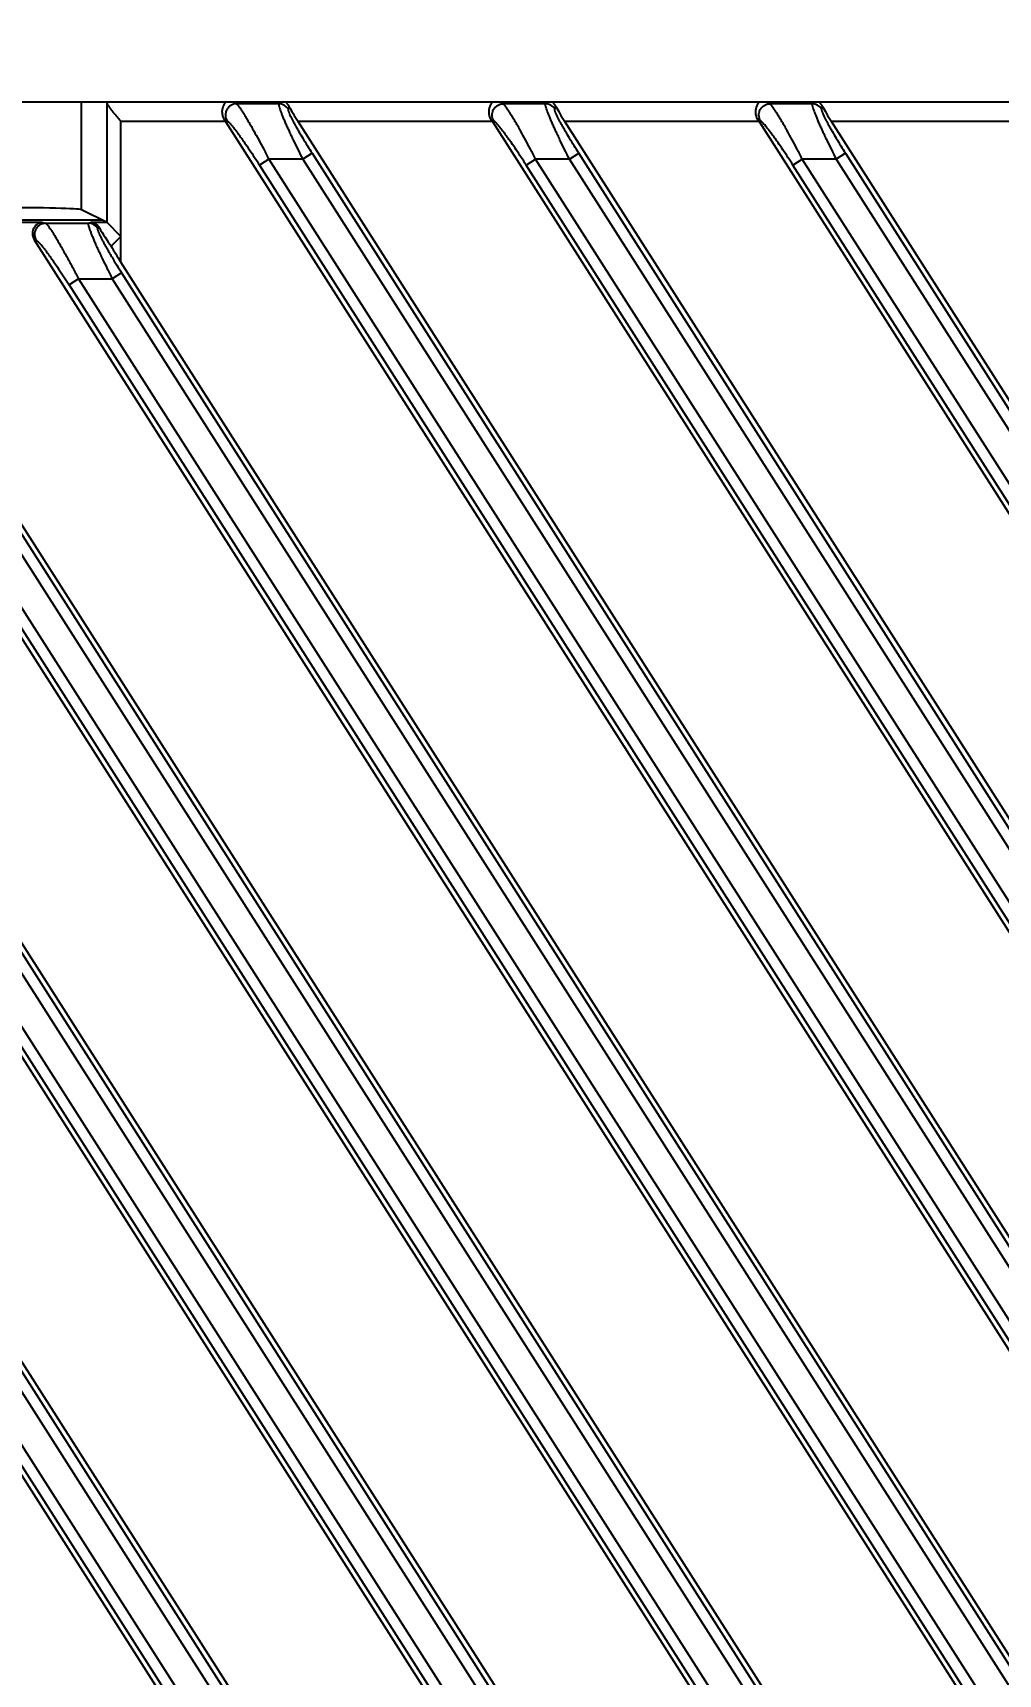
# Model space of a CAD drawing. Header units: millimetres. Extents: x 562 to 17351, y 2396 to 6995.
# Drawn here: x 2984.8 to 3019.6, y 3788.8 to 3848 of the extents above; entities that cross this region are included whole.
import ezdxf

# ---------------------------------------------------------------- set-up
doc = ezdxf.new("R2010")
doc.units = ezdxf.units.MM
doc.styles.get("Standard").update_dxf_attribs({"font": 'arial.ttf'})
doc.dimstyles.new('缩小5倍', dxfattribs={"dimtxt": 40, "dimasz": 20, "dimexe": 1, "dimexo": 0.2, "dimgap": 0, "dimtad": 1, "dimtoh": 1, "dimdec": 1, "dimzin": 9, "dimdsep": 46, "dimtxsty": 'Standard', "dimblk": '_FILLED', "dimcen": 0.2, "dimclrd": 256, "dimclre": 256, "dimclrt": 256, "dimadec": 1, "dimazin": 2, "dimtfac": 1, "dimtdec": 1, "dimtofl": 0, "dimtmove": 0, "dimatfit": 3, "dimldrblk": '_FILLED', "dimfxl": 1, "dimtolj": 1, "dimtzin": 0, "dimarcsym": 0})

# ---------------------------------------------------------------- blocks, each defined once
blk = doc.blocks.new('_FILLED')
at = {"color": 0, "linetype": 'ByBlock'}
blk.add_solid([(0, 0), (-1, 0.15), (-1, -0.15)], dxfattribs=at)
blk = doc.blocks.new('*D18')
at = {"lineweight": -2, "transparency": 16777216}
for p, q in [((2483.02, 3818.154), (2483.02, 4021.466)), ((3050.02, 3818.154), (3050.02, 4021.466)), ((2503.02, 4020.466), (3030.02, 4020.466))]:
    blk.add_line(p, q, dxfattribs=at)
at = {"layer": 'Defpoints', "color": 0, "transparency": 16777216}
for p in [(3050.02, 4020.466), (2483.02, 3817.954), (3050.02, 3817.954)]:
    blk.add_point(p, dxfattribs=at)
at = {"lineweight": -2, "transparency": 16777216, "xscale": 20, "yscale": 20, "zscale": 20, "rotation": 180}
blk.add_blockref('_FILLED', (2483.02, 4020.466), dxfattribs=at)
at = {"lineweight": -2, "transparency": 16777216, "xscale": 20, "yscale": 20, "zscale": 20}
blk.add_blockref('_FILLED', (3050.02, 4020.466), dxfattribs=at)
at = {"lineweight": 5, "transparency": 16777216, "insert": (2766.52, 4046.36), "char_height": 40, "attachment_point": 5}
blk.add_mtext('\\A1;567mm [1\'-10 3/8"]', dxfattribs=at)
blk = doc.blocks.new('*D20')
at = {"lineweight": -2, "transparency": 16777216}
for p, q in [((2501.52, 3820.654), (2501.52, 3936.251)), ((3031.52, 3820.654), (3031.52, 3936.251)), ((2521.52, 3935.251), (3011.52, 3935.251))]:
    blk.add_line(p, q, dxfattribs=at)
at = {"layer": 'Defpoints', "color": 0, "transparency": 16777216}
for p in [(3031.52, 3935.251), (2501.52, 3820.454), (3031.52, 3820.454)]:
    blk.add_point(p, dxfattribs=at)
at = {"lineweight": -2, "transparency": 16777216, "xscale": 20, "yscale": 20, "zscale": 20, "rotation": 180}
blk.add_blockref('_FILLED', (2501.52, 3935.251), dxfattribs=at)
at = {"lineweight": -2, "transparency": 16777216, "xscale": 20, "yscale": 20, "zscale": 20}
blk.add_blockref('_FILLED', (3031.52, 3935.251), dxfattribs=at)
at = {"lineweight": 5, "transparency": 16777216, "insert": (2766.52, 3961.144), "char_height": 40, "attachment_point": 5}
blk.add_mtext('\\A1;530mm [1\'-8 7/8"]', dxfattribs=at)

msp = doc.modelspace()

# ---------------------------------------------------------------- linework, layer by layer
at = {"color": 7, "linetype": 'Continuous'}
for p, q in [((3066.52, 3845.454), (2466.52, 3845.454)), ((2986.568, 3841.582), (2986.568, 3845.454)), ((2987.495, 3841.119), (2987.495, 3845.416)), ((2992.043, 3845.454), (2992.151, 3845.395)), ((2993.675, 3845.395), (2992.151, 3845.395)), ((2993.707, 3845.454), (2993.675, 3845.395)), ((2994.055, 3845.292), (2994.011, 3845.211)), ((3001.755, 3845.395), (3001.647, 3845.454)), ((3003.279, 3845.395), (3001.755, 3845.395)), ((3003.279, 3845.395), (3003.311, 3845.454)), ((3003.659, 3845.292), (3003.615, 3845.211)), ((3011.359, 3845.395), (3011.252, 3845.454)), ((3012.883, 3845.395), (3011.359, 3845.395)), ((3012.915, 3845.454), (3012.883, 3845.395)), ((3013.263, 3845.292), (3013.219, 3845.211)), ((2991.763, 3844.754), (2987.994, 3844.754)), ((2987.994, 3839.689), (2987.994, 3844.754)), ((2991.706, 3844.842), (2991.815, 3844.782)), ((2991.763, 3844.754), (3061.437, 3735.387)), ((3001.367, 3844.754), (2994.372, 3844.754)), ((3062.109, 3738.427), (2994.372, 3844.754)), ((3001.419, 3844.782), (3001.311, 3844.842)), ((3001.367, 3844.754), (3065.785, 3743.638)), ((3010.971, 3844.754), (3003.976, 3844.754)), ((3065.82, 3747.678), (3003.976, 3844.754)), ((3011.023, 3844.782), (3010.915, 3844.842)), ((3010.971, 3844.754), (3025.048, 3822.658)), ((3020.575, 3844.754), (3013.58, 3844.754)), ((3025.782, 3825.599), (3013.58, 3844.754)), ((2993.318, 3843.402), (2992.982, 3843.188)), ((2994.539, 3843.402), (2993.318, 3843.402)), ((2993.318, 3843.402), (3060.159, 3738.484)), ((2994.875, 3843.617), (2994.539, 3843.402)), ((2994.539, 3843.402), (3060.159, 3740.4)), ((2994.875, 3843.617), (3060.495, 3740.614)), ((3002.586, 3843.188), (3002.922, 3843.402)), ((3004.143, 3843.402), (3002.922, 3843.402)), ((3064.468, 3746.794), (3002.922, 3843.402)), ((3004.143, 3843.402), (3004.479, 3843.617)), ((3064.468, 3748.71), (3004.143, 3843.402)), ((3064.804, 3748.924), (3004.479, 3843.617)), ((3012.19, 3843.188), (3012.526, 3843.402)), ((3013.747, 3843.402), (3012.526, 3843.402)), ((3025.727, 3822.681), (3012.526, 3843.402)), ((3014.083, 3843.617), (3013.747, 3843.402)), ((3013.747, 3843.402), (3025.51, 3824.938)), ((3014.083, 3843.617), (3025.846, 3825.152)), ((2992.982, 3843.188), (3059.823, 3738.269)), ((3064.132, 3746.58), (3002.586, 3843.188)), ((3025.391, 3822.467), (3012.19, 3843.188)), ((2987.494, 3841.119), (2986.568, 3841.582)), ((2987.32, 3841.206), (2929.719, 3841.206)), ((2985.154, 3841.119), (2977.309, 3841.119)), ((2985.154, 3841.119), (2985.279, 3841.092)), ((2985.279, 3841.092), (2986.823, 3841.092)), ((2986.823, 3841.092), (2986.913, 3841.119)), ((2987.494, 3841.119), (2986.913, 3841.119)), ((2987.218, 3840.924), (2987.159, 3840.907)), ((2987.994, 3840.62), (2987.495, 3841.119)), ((2956.061, 3840.493), (3065.785, 3668.261)), ((3065.82, 3672.301), (2958.589, 3840.62)), ((2965.665, 3840.493), (3065.785, 3683.336)), ((3065.82, 3687.377), (2968.193, 3840.62)), ((2975.269, 3840.493), (3061.437, 3705.237)), ((3061.685, 3708.942), (2977.797, 3840.62)), ((2984.873, 3840.493), (2984.943, 3840.478)), ((2984.873, 3840.493), (3061.437, 3720.312)), ((2987.641, 3840.267), (2987.994, 3840.62)), ((3064.804, 3673.548), (2959.204, 3839.307)), ((3064.804, 3688.623), (2968.808, 3839.307)), ((2978.412, 3839.307), (3060.495, 3710.463)), ((2988.016, 3839.307), (2987.68, 3839.093)), ((3062.109, 3723.352), (2987.994, 3839.689)), ((2988.016, 3839.307), (3060.495, 3725.538)), ((3064.132, 3671.203), (2957.311, 3838.879)), ((3064.468, 3671.417), (2957.647, 3839.093)), ((3064.468, 3673.333), (2958.868, 3839.093)), ((3064.132, 3686.279), (2966.915, 3838.879)), ((3064.468, 3686.493), (2967.251, 3839.093)), ((3064.468, 3688.409), (2968.472, 3839.093)), ((2976.519, 3838.879), (3059.823, 3708.119)), ((2976.855, 3839.093), (3060.159, 3708.333)), ((2978.076, 3839.093), (3060.159, 3710.249)), ((2986.459, 3839.093), (2986.123, 3838.879)), ((2986.123, 3838.879), (3059.823, 3723.194)), ((2986.459, 3839.093), (2987.68, 3839.093)), ((2986.459, 3839.093), (3060.159, 3723.408)), ((2987.68, 3839.093), (3060.159, 3725.324))]:
    msp.add_line(p, q, dxfattribs=at)
for centre, radius, start, end in [((2993.673, 3844.993), 0.402, 32.75676, 89.74324), ((3003.277, 3844.993), 0.402, 32.75676, 89.74324), ((3012.881, 3844.993), 0.402, 32.75676, 89.74324), ((2986.821, 3840.693), 0.399, 32.32072, 89.80891)]:
    msp.add_arc(centre, radius, start, end, dxfattribs=at)
for centre, major_axis, ratio, start_param, end_param in [((2987.483, 3844.754), (0, 0.7), 0.052408, -0.329, 0), ((2994.444, 3844.754), (-0.449, 0.699), 0.073624, 0.647746, 1.523567), ((3004.048, 3844.754), (-0.449, 0.699), 0.073624, 0.647746, 1.523567), ((3013.652, 3844.754), (-0.449, 0.699), 0.073624, 0.647746, 1.523567), ((2991.69, 3844.754), (-0.449, 0.699), 0.073624, -1.618026, -1.492115), ((3001.294, 3844.754), (-0.449, 0.699), 0.073624, -1.618026, -1.492115), ((3010.899, 3844.754), (-0.449, 0.699), 0.073624, -1.618026, -1.492115), ((2983.572, 3841.578), (3, 0), 0.026186, 0.05236, 1.570796), ((2987.453, 3840.62), (-0.321, 0.499), 0.073624, 0.868345, 2.307035), ((2987.493, 3840.62), (0, 0.5), 0.052408, -0.05236, -0.02618), ((2985.213, 3840.707), (0.394, -0.086), 0.992492, -2.706869, -2.364001), ((2987.994, 3839.771), (-0.499, 0.789), 0.046753, 0.861144, 1.644612)]:
    msp.add_ellipse(centre, major_axis=major_axis, ratio=ratio, start_param=start_param, end_param=end_param, dxfattribs=at)
for points, knots in [([(2987.495, 3845.416), (2987.495, 3845.413), (2987.497, 3845.405), (2987.501, 3845.393), (2987.507, 3845.379), (2987.517, 3845.359), (2987.533, 3845.332), (2987.556, 3845.296), (2987.583, 3845.259), (2987.624, 3845.203), (2987.681, 3845.131), (2987.754, 3845.04), (2987.832, 3844.946), (2987.912, 3844.851), (2987.967, 3844.786), (2987.994, 3844.754)], [0, 0, 0, 0, 0.013463, 0.028958, 0.046471, 0.065932, 0.110248, 0.160922, 0.216933, 0.277361, 0.408429, 0.549248, 0.696374, 0.84732, 1, 1, 1, 1]), ([(2991.718, 3845.454), (2991.72, 3845.454), (2991.724, 3845.454), (2991.729, 3845.452), (2991.732, 3845.451), (2991.734, 3845.45), (2991.736, 3845.447), (2991.737, 3845.443), (2991.737, 3845.439), (2991.736, 3845.434), (2991.733, 3845.427), (2991.728, 3845.418), (2991.722, 3845.407), (2991.716, 3845.395), (2991.708, 3845.382), (2991.7, 3845.367), (2991.689, 3845.346), (2991.674, 3845.316), (2991.659, 3845.276), (2991.646, 3845.232), (2991.636, 3845.183), (2991.63, 3845.13), (2991.631, 3845.074), (2991.637, 3845.016), (2991.652, 3844.956), (2991.674, 3844.897), (2991.695, 3844.86), (2991.706, 3844.842)], [0, 0, 0, 0, 0.012577, 0.017811, 0.022415, 0.026524, 0.030371, 0.038422, 0.043171, 0.048577, 0.06156, 0.077442, 0.095999, 0.116978, 0.140127, 0.165209, 0.192065, 0.250601, 0.315018, 0.384942, 0.460136, 0.540384, 0.625394, 0.714676, 0.807485, 0.902935, 1, 1, 1, 1]), ([(2992.151, 3845.395), (2992.116, 3845.394), (2992.046, 3845.384), (2991.948, 3845.341), (2991.865, 3845.274), (2991.802, 3845.188), (2991.763, 3845.088), (2991.751, 3844.982), (2991.768, 3844.877), (2991.796, 3844.812), (2991.815, 3844.782)], [0, 0, 0, 0, 0.124309, 0.249137, 0.374435, 0.5, 0.625565, 0.750863, 0.875691, 1, 1, 1, 1]), ([(2992.151, 3845.395), (2992.156, 3845.392), (2992.166, 3845.383), (2992.182, 3845.367), (2992.201, 3845.346), (2992.221, 3845.321), (2992.244, 3845.291), (2992.279, 3845.244), (2992.327, 3845.174), (2992.389, 3845.079), (2992.457, 3844.97), (2992.53, 3844.848), (2992.608, 3844.715), (2992.69, 3844.573), (2992.806, 3844.367), (2992.956, 3844.095), (2993.137, 3843.754), (2993.257, 3843.521), (2993.318, 3843.402)], [0, 0, 0, 0, 0.007664, 0.017477, 0.029447, 0.043543, 0.059716, 0.077906, 0.120046, 0.169342, 0.22513, 0.286734, 0.353486, 0.424739, 0.49987, 0.659399, 0.827544, 1, 1, 1, 1]), ([(2993.675, 3845.395), (2993.674, 3845.393), (2993.673, 3845.39), (2993.672, 3845.381), (2993.672, 3845.367), (2993.674, 3845.346), (2993.679, 3845.321), (2993.687, 3845.292), (2993.701, 3845.244), (2993.724, 3845.174), (2993.76, 3845.078), (2993.803, 3844.968), (2993.854, 3844.845), (2993.912, 3844.71), (2993.976, 3844.566), (2994.046, 3844.414), (2994.12, 3844.254), (2994.226, 3844.032), (2994.365, 3843.747), (2994.48, 3843.518), (2994.539, 3843.402)], [0, 0, 0, 0, 0.002337, 0.005141, 0.012309, 0.021692, 0.033343, 0.047262, 0.063422, 0.102249, 0.149298, 0.203902, 0.265312, 0.332745, 0.405412, 0.48254, 0.563386, 0.647245, 0.821366, 1, 1, 1, 1]), ([(2994.055, 3845.292), (2994.049, 3845.304), (2994.036, 3845.327), (2994.014, 3845.359), (2993.997, 3845.382), (2993.983, 3845.399), (2993.973, 3845.41), (2993.965, 3845.42), (2993.958, 3845.428), (2993.952, 3845.436), (2993.948, 3845.441), (2993.946, 3845.445), (2993.945, 3845.448), (2993.945, 3845.451), (2993.947, 3845.452), (2993.948, 3845.453), (2993.95, 3845.454), (2993.952, 3845.454), (2993.953, 3845.454)], [0, 0, 0, 0, 0.204317, 0.392896, 0.563403, 0.640806, 0.712092, 0.776327, 0.832529, 0.879525, 0.916233, 0.930591, 0.942394, 0.959733, 0.967501, 0.976309, 0.987004, 1, 1, 1, 1]), ([(2994.011, 3845.211), (2994.009, 3845.208), (2994.008, 3845.203), (2994.008, 3845.195), (2994.008, 3845.185), (2994.011, 3845.17), (2994.016, 3845.149), (2994.024, 3845.125), (2994.034, 3845.097), (2994.047, 3845.065), (2994.068, 3845.016), (2994.1, 3844.947), (2994.145, 3844.857), (2994.198, 3844.756), (2994.257, 3844.647), (2994.321, 3844.532), (2994.416, 3844.366), (2994.543, 3844.15), (2994.705, 3843.885), (2994.817, 3843.707), (2994.875, 3843.617)], [0, 0, 0, 0, 0.005131, 0.008428, 0.012271, 0.021684, 0.033464, 0.047622, 0.064124, 0.082905, 0.10389, 0.152077, 0.207846, 0.270293, 0.338506, 0.411613, 0.488798, 0.652475, 0.824325, 1, 1, 1, 1]), ([(3001.322, 3845.454), (3001.324, 3845.454), (3001.328, 3845.454), (3001.333, 3845.452), (3001.336, 3845.451), (3001.338, 3845.45), (3001.341, 3845.447), (3001.341, 3845.443), (3001.341, 3845.439), (3001.34, 3845.434), (3001.337, 3845.427), (3001.332, 3845.418), (3001.327, 3845.407), (3001.32, 3845.395), (3001.312, 3845.382), (3001.304, 3845.367), (3001.293, 3845.346), (3001.278, 3845.316), (3001.263, 3845.276), (3001.25, 3845.232), (3001.24, 3845.183), (3001.235, 3845.13), (3001.235, 3845.074), (3001.241, 3845.016), (3001.256, 3844.956), (3001.278, 3844.897), (3001.299, 3844.86), (3001.311, 3844.842)], [0, 0, 0, 0, 0.012577, 0.017811, 0.022415, 0.026524, 0.030371, 0.038422, 0.043171, 0.048577, 0.06156, 0.077442, 0.095999, 0.116978, 0.140127, 0.165209, 0.192065, 0.250601, 0.315018, 0.384942, 0.460136, 0.540384, 0.625394, 0.714676, 0.807485, 0.902935, 1, 1, 1, 1]), ([(3001.419, 3844.782), (3001.401, 3844.812), (3001.372, 3844.877), (3001.355, 3844.982), (3001.367, 3845.088), (3001.406, 3845.188), (3001.469, 3845.274), (3001.552, 3845.341), (3001.65, 3845.384), (3001.72, 3845.394), (3001.755, 3845.395)], [0, 0, 0, 0, 0.124309, 0.249137, 0.374435, 0.5, 0.625565, 0.750863, 0.875691, 1, 1, 1, 1]), ([(3002.922, 3843.402), (3002.862, 3843.521), (3002.741, 3843.754), (3002.56, 3844.095), (3002.41, 3844.367), (3002.294, 3844.573), (3002.212, 3844.715), (3002.134, 3844.848), (3002.061, 3844.97), (3001.993, 3845.079), (3001.931, 3845.174), (3001.883, 3845.244), (3001.848, 3845.291), (3001.825, 3845.321), (3001.805, 3845.346), (3001.786, 3845.367), (3001.77, 3845.383), (3001.76, 3845.392), (3001.755, 3845.395)], [0, 0, 0, 0, 0.172457, 0.340604, 0.500133, 0.575264, 0.646516, 0.713267, 0.77487, 0.830657, 0.879953, 0.922093, 0.940283, 0.956456, 0.970552, 0.982522, 0.992336, 1, 1, 1, 1]), ([(3004.143, 3843.402), (3004.084, 3843.518), (3003.969, 3843.747), (3003.83, 3844.032), (3003.724, 3844.254), (3003.65, 3844.414), (3003.58, 3844.566), (3003.516, 3844.71), (3003.458, 3844.845), (3003.407, 3844.968), (3003.364, 3845.078), (3003.328, 3845.174), (3003.305, 3845.244), (3003.291, 3845.292), (3003.284, 3845.321), (3003.279, 3845.346), (3003.276, 3845.367), (3003.276, 3845.381), (3003.277, 3845.39), (3003.278, 3845.393), (3003.279, 3845.395)], [0, 0, 0, 0, 0.17863, 0.352747, 0.436605, 0.51745, 0.594578, 0.667244, 0.734677, 0.796087, 0.850691, 0.897742, 0.936571, 0.952732, 0.966652, 0.978305, 0.98769, 0.994858, 0.997662, 1, 1, 1, 1]), ([(3003.659, 3845.292), (3003.653, 3845.304), (3003.64, 3845.327), (3003.619, 3845.359), (3003.601, 3845.382), (3003.587, 3845.399), (3003.578, 3845.41), (3003.569, 3845.42), (3003.562, 3845.428), (3003.556, 3845.436), (3003.552, 3845.441), (3003.55, 3845.445), (3003.549, 3845.448), (3003.549, 3845.451), (3003.551, 3845.452), (3003.552, 3845.453), (3003.554, 3845.454), (3003.556, 3845.454), (3003.557, 3845.454)], [0, 0, 0, 0, 0.204317, 0.392896, 0.563403, 0.640806, 0.712092, 0.776327, 0.832529, 0.879525, 0.916233, 0.930591, 0.942394, 0.959733, 0.967501, 0.976309, 0.987004, 1, 1, 1, 1]), ([(3004.479, 3843.617), (3004.421, 3843.707), (3004.309, 3843.885), (3004.147, 3844.15), (3004.02, 3844.366), (3003.925, 3844.532), (3003.861, 3844.647), (3003.802, 3844.756), (3003.749, 3844.857), (3003.704, 3844.947), (3003.672, 3845.016), (3003.651, 3845.065), (3003.639, 3845.097), (3003.628, 3845.125), (3003.62, 3845.149), (3003.615, 3845.17), (3003.612, 3845.185), (3003.612, 3845.195), (3003.612, 3845.203), (3003.613, 3845.208), (3003.615, 3845.211)], [0, 0, 0, 0, 0.175673, 0.347519, 0.511196, 0.588381, 0.661487, 0.7297, 0.792145, 0.847915, 0.896102, 0.917087, 0.935869, 0.952372, 0.966531, 0.978313, 0.987727, 0.991571, 0.994868, 1, 1, 1, 1]), ([(3010.926, 3845.454), (3010.929, 3845.454), (3010.933, 3845.454), (3010.937, 3845.452), (3010.94, 3845.451), (3010.942, 3845.45), (3010.945, 3845.447), (3010.945, 3845.443), (3010.945, 3845.439), (3010.944, 3845.434), (3010.941, 3845.427), (3010.937, 3845.418), (3010.931, 3845.407), (3010.924, 3845.395), (3010.916, 3845.382), (3010.908, 3845.367), (3010.897, 3845.346), (3010.883, 3845.316), (3010.867, 3845.276), (3010.854, 3845.232), (3010.844, 3845.183), (3010.839, 3845.13), (3010.839, 3845.074), (3010.845, 3845.016), (3010.86, 3844.956), (3010.882, 3844.897), (3010.903, 3844.86), (3010.915, 3844.842)], [0, 0, 0, 0, 0.012577, 0.017811, 0.022415, 0.026524, 0.030371, 0.038422, 0.043171, 0.048577, 0.06156, 0.077442, 0.095999, 0.116978, 0.140127, 0.165209, 0.192065, 0.250601, 0.315018, 0.384942, 0.460136, 0.540384, 0.625394, 0.714676, 0.807485, 0.902935, 1, 1, 1, 1]), ([(3011.023, 3844.782), (3011.005, 3844.812), (3010.976, 3844.877), (3010.959, 3844.982), (3010.971, 3845.088), (3011.01, 3845.188), (3011.073, 3845.274), (3011.156, 3845.341), (3011.254, 3845.384), (3011.324, 3845.394), (3011.359, 3845.395)], [0, 0, 0, 0, 0.124309, 0.249137, 0.374435, 0.5, 0.625565, 0.750863, 0.875691, 1, 1, 1, 1]), ([(3012.526, 3843.402), (3012.466, 3843.521), (3012.345, 3843.754), (3012.164, 3844.095), (3012.014, 3844.367), (3011.898, 3844.573), (3011.816, 3844.715), (3011.738, 3844.848), (3011.665, 3844.97), (3011.597, 3845.079), (3011.535, 3845.174), (3011.487, 3845.244), (3011.452, 3845.291), (3011.429, 3845.321), (3011.409, 3845.346), (3011.39, 3845.367), (3011.374, 3845.383), (3011.364, 3845.392), (3011.359, 3845.395)], [0, 0, 0, 0, 0.172457, 0.340604, 0.500133, 0.575264, 0.646516, 0.713267, 0.77487, 0.830657, 0.879953, 0.922093, 0.940283, 0.956456, 0.970552, 0.982522, 0.992336, 1, 1, 1, 1]), ([(3012.883, 3845.395), (3012.882, 3845.393), (3012.881, 3845.39), (3012.88, 3845.381), (3012.88, 3845.367), (3012.883, 3845.346), (3012.888, 3845.321), (3012.895, 3845.292), (3012.909, 3845.244), (3012.932, 3845.174), (3012.968, 3845.078), (3013.011, 3844.968), (3013.062, 3844.845), (3013.12, 3844.71), (3013.184, 3844.566), (3013.254, 3844.414), (3013.328, 3844.254), (3013.434, 3844.032), (3013.573, 3843.747), (3013.688, 3843.518), (3013.747, 3843.402)], [0, 0, 0, 0, 0.002337, 0.005141, 0.012309, 0.021692, 0.033343, 0.047262, 0.063422, 0.102249, 0.149298, 0.203902, 0.265312, 0.332745, 0.405412, 0.48254, 0.563386, 0.647245, 0.821366, 1, 1, 1, 1]), ([(3013.263, 3845.292), (3013.257, 3845.304), (3013.244, 3845.327), (3013.223, 3845.359), (3013.205, 3845.382), (3013.191, 3845.399), (3013.182, 3845.41), (3013.173, 3845.42), (3013.166, 3845.428), (3013.16, 3845.436), (3013.156, 3845.441), (3013.154, 3845.445), (3013.153, 3845.448), (3013.153, 3845.451), (3013.155, 3845.452), (3013.156, 3845.453), (3013.159, 3845.454), (3013.16, 3845.454), (3013.161, 3845.454)], [0, 0, 0, 0, 0.204317, 0.392896, 0.563403, 0.640806, 0.712092, 0.776327, 0.832529, 0.879525, 0.916233, 0.930591, 0.942394, 0.959733, 0.967501, 0.976309, 0.987004, 1, 1, 1, 1]), ([(3013.219, 3845.211), (3013.217, 3845.208), (3013.216, 3845.203), (3013.216, 3845.195), (3013.216, 3845.185), (3013.219, 3845.17), (3013.224, 3845.149), (3013.232, 3845.125), (3013.243, 3845.097), (3013.255, 3845.065), (3013.276, 3845.016), (3013.309, 3844.947), (3013.354, 3844.857), (3013.406, 3844.756), (3013.465, 3844.647), (3013.529, 3844.532), (3013.624, 3844.366), (3013.751, 3844.15), (3013.913, 3843.885), (3014.025, 3843.707), (3014.083, 3843.617)], [0, 0, 0, 0, 0.005131, 0.008428, 0.012271, 0.021684, 0.033464, 0.047622, 0.064124, 0.082905, 0.10389, 0.152077, 0.207846, 0.270293, 0.338506, 0.411613, 0.488798, 0.652475, 0.824325, 1, 1, 1, 1]), ([(2991.815, 3844.782), (2991.82, 3844.78), (2991.831, 3844.772), (2991.847, 3844.759), (2991.866, 3844.742), (2991.888, 3844.721), (2991.911, 3844.696), (2991.947, 3844.656), (2991.996, 3844.599), (2992.06, 3844.52), (2992.129, 3844.431), (2992.203, 3844.333), (2992.281, 3844.226), (2992.363, 3844.112), (2992.478, 3843.949), (2992.625, 3843.734), (2992.804, 3843.466), (2992.922, 3843.282), (2992.982, 3843.188)], [0, 0, 0, 0, 0.008615, 0.019455, 0.032505, 0.047714, 0.065009, 0.084305, 0.128526, 0.179599, 0.236742, 0.299202, 0.366274, 0.437309, 0.511707, 0.668418, 0.832402, 1, 1, 1, 1]), ([(3002.586, 3843.188), (3002.526, 3843.282), (3002.408, 3843.466), (3002.229, 3843.734), (3002.082, 3843.949), (3001.967, 3844.112), (3001.885, 3844.226), (3001.807, 3844.333), (3001.733, 3844.431), (3001.664, 3844.52), (3001.6, 3844.599), (3001.551, 3844.656), (3001.515, 3844.696), (3001.492, 3844.721), (3001.471, 3844.742), (3001.451, 3844.759), (3001.435, 3844.772), (3001.424, 3844.78), (3001.419, 3844.782)], [0, 0, 0, 0, 0.1676, 0.331584, 0.488296, 0.562693, 0.633727, 0.700799, 0.763258, 0.8204, 0.871473, 0.915693, 0.93499, 0.952285, 0.967494, 0.980544, 0.991384, 1, 1, 1, 1]), ([(3012.19, 3843.188), (3012.131, 3843.282), (3012.012, 3843.466), (3011.833, 3843.734), (3011.686, 3843.949), (3011.571, 3844.112), (3011.489, 3844.226), (3011.411, 3844.333), (3011.337, 3844.431), (3011.268, 3844.52), (3011.204, 3844.599), (3011.155, 3844.656), (3011.12, 3844.696), (3011.096, 3844.721), (3011.075, 3844.742), (3011.055, 3844.759), (3011.039, 3844.772), (3011.028, 3844.78), (3011.023, 3844.782)], [0, 0, 0, 0, 0.1676, 0.331584, 0.488296, 0.562693, 0.633727, 0.700799, 0.763258, 0.8204, 0.871473, 0.915693, 0.93499, 0.952285, 0.967494, 0.980544, 0.991384, 1, 1, 1, 1]), ([(2985.154, 3841.119), (2985.131, 3841.119), (2985.086, 3841.112), (2985.019, 3841.087), (2984.957, 3841.047), (2984.911, 3841), (2984.878, 3840.956), (2984.848, 3840.903), (2984.819, 3840.827), (2984.805, 3840.725), (2984.812, 3840.655), (2984.82, 3840.62)], [0, 0, 0, 0, 0.098793, 0.200838, 0.308654, 0.424788, 0.486837, 0.551839, 0.69107, 0.841979, 1, 1, 1, 1]), ([(2985.279, 3841.092), (2985.243, 3841.092), (2985.173, 3841.082), (2985.074, 3841.04), (2984.99, 3840.973), (2984.927, 3840.887), (2984.888, 3840.787), (2984.877, 3840.68), (2984.894, 3840.574), (2984.924, 3840.508), (2984.943, 3840.478)], [0, 0, 0, 0, 0.124488, 0.249166, 0.374099, 0.499253, 0.624543, 0.749843, 0.875021, 1, 1, 1, 1]), ([(2985.279, 3841.092), (2985.28, 3841.092), (2985.284, 3841.09), (2985.29, 3841.087), (2985.297, 3841.082), (2985.307, 3841.073), (2985.322, 3841.059), (2985.341, 3841.038), (2985.362, 3841.012), (2985.395, 3840.969), (2985.442, 3840.903), (2985.503, 3840.811), (2985.572, 3840.703), (2985.646, 3840.582), (2985.725, 3840.447), (2985.809, 3840.302), (2985.897, 3840.148), (2985.988, 3839.985), (2986.113, 3839.755), (2986.271, 3839.458), (2986.397, 3839.216), (2986.459, 3839.093)], [0, 0, 0, 0, 0.002443, 0.00539, 0.00888, 0.012933, 0.022763, 0.034902, 0.049322, 0.065972, 0.105666, 0.15334, 0.20827, 0.269706, 0.336901, 0.409127, 0.485683, 0.565896, 0.649126, 0.822164, 1, 1, 1, 1]), ([(2986.823, 3841.092), (2986.821, 3841.092), (2986.819, 3841.09), (2986.817, 3841.087), (2986.815, 3841.082), (2986.814, 3841.076), (2986.813, 3841.069), (2986.813, 3841.057), (2986.816, 3841.039), (2986.821, 3841.013), (2986.828, 3840.983), (2986.838, 3840.948), (2986.851, 3840.908), (2986.866, 3840.864), (2986.884, 3840.815), (2986.903, 3840.763), (2986.934, 3840.685), (2986.977, 3840.58), (2987.035, 3840.444), (2987.1, 3840.297), (2987.17, 3840.14), (2987.247, 3839.976), (2987.355, 3839.746), (2987.499, 3839.451), (2987.619, 3839.213), (2987.68, 3839.093)], [0, 0, 0, 0, 0.001715, 0.003601, 0.005845, 0.008561, 0.011814, 0.015641, 0.025078, 0.036953, 0.051266, 0.067987, 0.087062, 0.108422, 0.131985, 0.15766, 0.185349, 0.24635, 0.314125, 0.38779, 0.466476, 0.549343, 0.635595, 0.815274, 1, 1, 1, 1]), ([(2987.218, 3840.924), (2987.201, 3840.955), (2987.16, 3841.01), (2987.083, 3841.072), (2987, 3841.109), (2986.942, 3841.119), (2986.913, 3841.119)], [0, 0, 0, 0, 0.280934, 0.535713, 0.772708, 1, 1, 1, 1]), ([(2984.943, 3840.478), (2984.944, 3840.478), (2984.948, 3840.477), (2984.957, 3840.472), (2984.97, 3840.464), (2984.987, 3840.451), (2985.007, 3840.433), (2985.029, 3840.411), (2985.064, 3840.375), (2985.112, 3840.32), (2985.175, 3840.244), (2985.244, 3840.156), (2985.319, 3840.057), (2985.399, 3839.949), (2985.483, 3839.833), (2985.601, 3839.665), (2985.754, 3839.444), (2985.938, 3839.166), (2986.062, 3838.976), (2986.123, 3838.879)], [0, 0, 0, 0, 0.002893, 0.006322, 0.014899, 0.025845, 0.039152, 0.054766, 0.072609, 0.114587, 0.164252, 0.220735, 0.283185, 0.350804, 0.422853, 0.498652, 0.659054, 0.827524, 1, 1, 1, 1]), ([(2987.159, 3840.907), (2987.157, 3840.906), (2987.155, 3840.905), (2987.153, 3840.902), (2987.151, 3840.898), (2987.15, 3840.893), (2987.149, 3840.887), (2987.15, 3840.877), (2987.152, 3840.862), (2987.157, 3840.84), (2987.166, 3840.815), (2987.176, 3840.786), (2987.19, 3840.752), (2987.206, 3840.716), (2987.224, 3840.675), (2987.245, 3840.632), (2987.276, 3840.568), (2987.32, 3840.482), (2987.38, 3840.372), (2987.445, 3840.253), (2987.516, 3840.128), (2987.592, 3839.998), (2987.699, 3839.817), (2987.84, 3839.586), (2987.957, 3839.4), (2988.016, 3839.307)], [0, 0, 0, 0, 0.001994, 0.004038, 0.006351, 0.00909, 0.012351, 0.016189, 0.025702, 0.037754, 0.052355, 0.069469, 0.089026, 0.110935, 0.135092, 0.161381, 0.189681, 0.251803, 0.320443, 0.394611, 0.473381, 0.555899, 0.641393, 0.818563, 1, 1, 1, 1])]:
    msp.add_open_spline(points, degree=3, knots=knots, dxfattribs=at)

# ---------------------------------------------------------------- dimensions: what is measured, and where the dimension line sits
at = {"color": 1, "lineweight": 5}
for base, p1, p2, picture, middle in [((3050.02, 4020.466), (2483.02, 3817.954), (3050.02, 3817.954), '*D18', (2766.52, 4020.466)), ((3031.52, 3935.251), (2501.52, 3820.454), (3031.52, 3820.454), '*D20', (2766.52, 3935.251))]:
    dim = msp.add_linear_dim(base=base, p1=p1, p2=p2, dimstyle='缩小5倍', override={"dimpost": 'mm'}, dxfattribs=at)
    dim.commit()
    dim.dimension.update_dxf_attribs({"geometry": picture, "text_midpoint": middle, "dimtype": 160})

doc.saveas('drawing.dxf')
